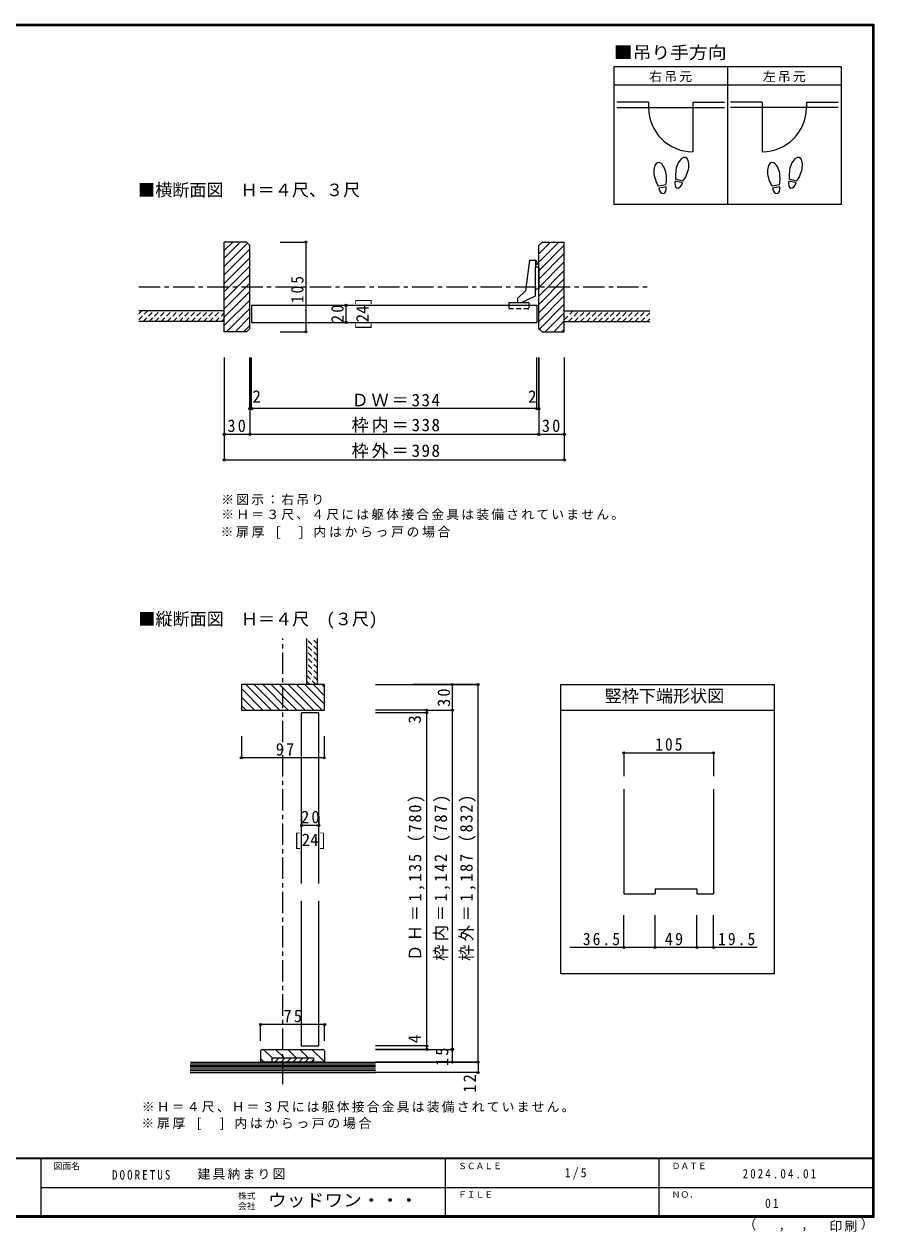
# Model space of a CAD drawing. Units: millimetres at full size, sheet at 1:5. Extents: x -973 to 977, y -718 to 696.
# Drawn here: x -18 to 977, y -718 to 696 of the extents above; entities that cross this region are included whole.
import ezdxf
from ezdxf.enums import TextEntityAlignment as Align

# ---------------------------------------------------------------- set-up
doc = ezdxf.new("R2010")
doc.units = ezdxf.units.MM
doc.header["$LTSCALE"] = 5
doc.header["$PDMODE"] = 32
doc.header["$PDSIZE"] = 2.5
doc.linetypes.add('CHAIN1', pattern=[8, 5, -1, 1, -1])
doc.linetypes.add('DASHED1', pattern=[1.8, 1.2, -0.6])
for name, color, linetype in [('0-0_補助線', 3, 'Continuous'), ('0-1_通り芯', 4, 'CHAIN1'), ('0-3_仕上げ', 2, 'Continuous'), ('0-4_枠', 3, 'Continuous'), ('0-6_扉', 6, 'Continuous'), ('0-7_金物', 7, 'Continuous'), ('0-8_戸当り', 3, 'Continuous'), ('0-A_文字', 7, 'Continuous'), ('0-B_寸法', 7, 'Continuous'), ('0-C_ハッチ', 4, 'DASHED1'), ('F-0_補助線', 7, 'Continuous'), ('F-1_枠', 6, 'Continuous'), ('F-A_文字', 7, 'Continuous')]:
    doc.layers.add(name, color=color, linetype=linetype)
doc.styles.add('ＭＳ ゴシック', font='')
doc.styles.get('ＭＳ ゴシック').set_extended_font_data('MS Gothic')

msp = doc.modelspace()

# ---------------------------------------------------------------- linework, layer by layer
at = {"layer": '0-0_補助線'}
for p, q in [((258.869, -506.214), (258.869, -519.214)), ((260.869, -504.214), (331.869, -504.214)), ((262.327, -504.214), (272.327, -514.214)), ((276.469, -504.214), (286.469, -514.214)), ((290.611, -504.214), (300.611, -514.214)), ((304.753, -504.214), (314.753, -514.214)), ((318.896, -504.214), (333.896, -519.214)), ((333.869, -506.214), (333.869, -519.214)), ((258.869, -514.898), (263.185, -519.214))]:
    msp.add_line(p, q, dxfattribs=at)
at = {"layer": '0-0_補助線', "color": 7}
for p, q in [((271.869, -514.214), (271.869, -519.214)), ((273.363, -514.214), (271.869, -515.708)), ((280.434, -514.214), (275.434, -519.214)), ((287.505, -514.214), (282.505, -519.214)), ((294.576, -514.214), (289.576, -519.214)), ((301.647, -514.214), (296.647, -519.214)), ((308.718, -514.214), (303.718, -519.214)), ((315.79, -514.214), (310.79, -519.214)), ((320.869, -516.205), (317.861, -519.214))]:
    msp.add_line(p, q, dxfattribs=at)
msp.add_lwpolyline([(271.869, -514.214), (320.869, -514.214), (320.869, -519.214)], dxfattribs=at)
at = {"layer": '0-0_補助線'}
for centre, start, end in [((260.869, -506.214), 90, 180), ((331.869, -506.214), 0, 90)]:
    msp.add_arc(centre, 2, start, end, dxfattribs=at)
at = {"layer": '0-1_通り芯'}
for p, q in [((116.369, 388.25), (714.369, 388.25)), ((284.869, -544.796), (284.869, -23.214))]:
    msp.add_line(p, q, dxfattribs=at)
at = {"layer": '0-3_仕上げ'}
for p, q in [((216.369, 360.25), (116.369, 360.25)), ((614.369, 360.25), (714.369, 360.25)), ((216.369, 347.75), (116.369, 347.75)), ((614.369, 347.75), (714.369, 347.75)), ((312.869, -77.214), (312.869, -23.214)), ((325.369, -77.214), (325.369, -23.214)), ((176.89, -519.214), (393.369, -519.214)), ((176.369, -531.214), (393.369, -531.214))]:
    msp.add_line(p, q, dxfattribs=at)
at = {"layer": '0-3_仕上げ', "color": 7}
for p, q in [((176.369, -521.214), (393.369, -521.214)), ((176.369, -523.214), (393.369, -523.214)), ((393.369, -525.214), (176.369, -525.214)), ((393.369, -527.214), (176.369, -527.214)), ((393.369, -529.214), (176.369, -529.214))]:
    msp.add_line(p, q, dxfattribs=at)
at = {"layer": '0-4_枠'}
for p, q in [((242.369, 440.75), (216.369, 440.75)), ((216.369, 335.75), (216.369, 440.75)), ((242.369, 440.75), (246.369, 436.75)), ((588.369, 440.75), (584.369, 436.75)), ((588.369, 440.75), (614.369, 440.75)), ((614.369, 335.75), (614.369, 440.75)), ((246.369, 339.75), (246.369, 436.75)), ((584.369, 339.75), (584.369, 436.75)), ((246.369, 339.75), (242.369, 335.75)), ((242.369, 335.75), (216.369, 335.75)), ((333.369, -77.214), (236.369, -77.214)), ((333.369, -77.214), (333.369, -107.214)), ((610.369, -77.214), (860.369, -77.214)), ((610.369, -415.718), (610.369, -77.214)), ((860.369, -415.718), (860.369, -77.214)), ((610.369, -107.214), (860.369, -107.214)), ((684.054, -199.822), (684.054, -322.188)), ((789.054, -199.822), (789.054, -322.188)), ((684.054, -322.188), (720.554, -322.188)), ((720.554, -316.488), (720.554, -322.188)), ((720.554, -316.488), (769.554, -316.488)), ((769.554, -316.488), (769.554, -322.188)), ((769.554, -322.188), (789.054, -322.188)), ((860.369, -415.718), (610.369, -415.718)), ((333.869, -519.214), (258.869, -519.214))]:
    msp.add_line(p, q, dxfattribs=at)
at = {"layer": '0-4_枠', "color": 4}
for p, q in [((684.054, -157.202), (789.054, -157.202)), ((684.054, -157.202), (684.054, -184.335)), ((789.054, -157.202), (789.054, -184.335)), ((684.054, -385.038), (684.054, -347.279)), ((720.554, -385.038), (720.554, -347.279)), ((769.554, -385.038), (769.554, -347.279)), ((789.054, -385.038), (789.054, -347.279)), ((720.554, -385.038), (620.786, -385.038)), ((769.554, -385.038), (720.554, -385.038)), ((839.975, -385.038), (769.554, -385.038))]:
    msp.add_line(p, q, dxfattribs=at)
at = {"layer": '0-4_枠'}
for points in [[(584.369, 339.75), (588.369, 335.75), (614.369, 335.75)], [(236.369, -77.214), (236.369, -107.214), (333.369, -107.214)]]:
    msp.add_lwpolyline(points, dxfattribs=at)
at = {"layer": '0-4_枠', "color": 7}
for p in [(684.054, -157.202), (789.054, -157.202), (684.054, -385.038), (720.554, -385.038), (769.554, -385.038), (789.054, -385.038)]:
    msp.add_point(p, dxfattribs=at)
at = {"layer": '0-6_扉'}
for p, q in [((248.369, 366.75), (582.369, 366.75)), ((248.369, 366.75), (248.369, 346.75)), ((582.369, 366.75), (582.369, 346.75)), ((248.369, 346.75), (582.369, 346.75)), ((306.869, -310.214), (306.869, -110.214)), ((326.869, -110.214), (306.869, -110.214)), ((326.869, -310.214), (326.869, -110.214)), ((306.869, -500.214), (306.869, -330.214)), ((326.869, -500.214), (326.869, -330.214)), ((306.869, -500.214), (326.869, -500.214))]:
    msp.add_line(p, q, dxfattribs=at)
at = {"layer": '0-7_金物'}
for p, q in [((573.768, 419.492), (568.849, 383.501)), ((573.768, 419.492), (580.768, 419.541)), ((580.768, 419.541), (580.619, 411.491)), ((584.369, 411.491), (580.619, 411.491)), ((580.619, 385.591), (580.619, 411.491)), ((582.387, 417.853), (580.76, 419.073)), ((581.175, 414.822), (582.602, 415.06)), ((582.387, 417.853), (582.602, 415.06)), ((584.369, 411.491), (584.369, 385.591)), ((568.849, 383.501), (559.755, 374.812)), ((580.568, 377.734), (580.619, 386.041)), ((584.369, 385.591), (580.616, 385.591)), ((572.977, 369.75), (549.427, 369.75)), ((559.755, 374.812), (559.514, 369.75)), ((563.39, 369.75), (580.568, 377.734))]:
    msp.add_line(p, q, dxfattribs=at)
at = {"layer": '0-7_金物', "linetype": 'DASHED1'}
for p, q in [((549.427, 369.75), (549.427, 362.76)), ((572.977, 369.75), (572.977, 362.76)), ((572.977, 362.76), (549.427, 362.76))]:
    msp.add_line(p, q, dxfattribs=at)
at = {"layer": '0-7_金物'}
msp.add_lwpolyline([(581.175, 414.822), (581.175, 416.034), (580.708, 416.268)], dxfattribs=at)
at = {"layer": '0-8_戸当り', "color": 2}
for p, q in [((712.938, 604.53), (675.838, 604.53)), ((675.838, 598.23), (801.838, 598.23)), ((712.938, 604.53), (712.938, 598.23)), ((764.738, 604.53), (801.838, 604.53)), ((764.738, 604.53), (764.738, 546.43)), ((845.938, 604.53), (808.838, 604.53)), ((934.838, 598.23), (808.838, 598.23)), ((845.938, 604.53), (845.938, 546.43)), ((897.738, 604.53), (934.838, 604.53)), ((897.738, 604.53), (897.738, 598.23))]:
    msp.add_line(p, q, dxfattribs=at)
at = {"layer": '0-8_戸当り'}
for p, q in [((752.623, 509.928), (744.142, 512.201)), ((753.166, 511.957), (744.686, 514.229)), ((885.623, 509.928), (877.142, 512.201)), ((886.166, 511.957), (877.686, 514.229)), ((733.155, 507.6), (724.509, 506.076)), ((733.52, 505.532), (724.874, 504.008)), ((866.155, 507.6), (857.509, 506.076)), ((866.52, 505.532), (857.874, 504.008))]:
    msp.add_line(p, q, dxfattribs=at)
at = {"layer": '0-8_戸当り', "color": 2}
for centre, start, end in [((764.738, 598.23), 180, 270), ((845.938, 598.23), 270, 0)]:
    msp.add_arc(centre, 51.8, start, end, dxfattribs=at)
at = {"layer": '0-8_戸当り'}
for centre, major_axis, ratio, start_param, end_param in [((752.412, 526.101), (3.644, 13.601), 0.5, 4.34059143, 8.22577918), ((885.412, 526.101), (3.644, 13.601), 0.5, 4.34059143, 8.22577918), ((726.494, 520.1), (-2.445, 13.867), 0.5, 4.34059143, 8.22577918), ((859.494, 520.1), (-2.445, 13.867), 0.5, 4.34059143, 8.22577918), ((726.564, 519.703), (-2.963, 16.802), 0.4, 1.85063327, 2.44287679), ((726.564, 519.703), (-2.963, 16.802), 0.4, 3.84030852, 4.43255203), ((748.383, 511.065), (1.894, 7.067), 0.6, 1.57079633, 4.71238898), ((752.307, 525.712), (4.416, 16.48), 0.4, 1.85063327, 2.44287679), ((752.307, 525.712), (4.416, 16.48), 0.4, 3.84030852, 4.43255203), ((859.564, 519.703), (-2.963, 16.802), 0.4, 1.85063327, 2.44287679), ((859.564, 519.703), (-2.963, 16.802), 0.4, 3.84030852, 4.43255203), ((881.383, 511.065), (1.894, 7.067), 0.6, 1.57079633, 4.71238898), ((885.307, 525.712), (4.416, 16.48), 0.4, 1.85063327, 2.44287679), ((885.307, 525.712), (4.416, 16.48), 0.4, 3.84030852, 4.43255203), ((729.197, 504.77), (-1.27, 7.205), 0.6, 1.57079633, 4.71238898), ((862.197, 504.77), (-1.27, 7.205), 0.6, 1.57079633, 4.71238898)]:
    msp.add_ellipse(centre, major_axis=major_axis, ratio=ratio, start_param=start_param, end_param=end_param, dxfattribs=at)
at = {"layer": '0-A_文字', "color": 3}
for p, q in [((672.338, 645.889), (672.338, 484.889)), ((938.338, 645.889), (672.338, 645.889)), ((805.338, 645.889), (805.338, 484.889)), ((672.338, 624.889), (938.338, 624.889))]:
    msp.add_line(p, q, dxfattribs=at)
msp.add_lwpolyline([(938.338, 645.889), (938.338, 484.889), (672.338, 484.889)], dxfattribs=at)
at = {"layer": '0-B_寸法', "color": 4}
for p, q in [((346.904, 366.75), (358.798, 366.75)), ((358.798, 366.75), (358.798, 346.75)), ((346.904, 346.75), (358.798, 346.75)), ((281.803, 335.75), (311.803, 335.75)), ((216.369, 305.75), (216.369, 185.75)), ((246.369, 245.75), (246.369, 305.75)), ((246.369, 305.75), (246.369, 215.75)), ((248.369, 245.75), (248.369, 305.75)), ((582.369, 245.75), (582.369, 305.75)), ((584.369, 245.75), (584.369, 305.75)), ((584.369, 305.75), (584.369, 215.75)), ((614.369, 305.75), (614.369, 185.75)), ((584.369, 245.75), (246.369, 245.75)), ((216.369, 215.75), (614.369, 215.75)), ((216.369, 185.75), (614.369, 185.75)), ((393.369, -77.214), (513.369, -77.214)), ((513.369, -77.213), (437.369, -77.213)), ((483.369, -519.214), (483.369, -77.214)), ((513.369, -519.214), (513.369, -77.214)), ((453.369, -107.214), (393.369, -107.214)), ((453.369, -110.214), (393.369, -110.214)), ((453.369, -107.214), (483.369, -107.214)), ((453.369, -107.214), (453.369, -110.214)), ((453.369, -500.214), (453.369, -110.214)), ((236.369, -137.674), (236.369, -163.045)), ((333.369, -137.674), (333.369, -163.045)), ((333.369, -163.045), (236.369, -163.045)), ((306.869, -231.298), (306.869, -242.214)), ((326.869, -231.298), (326.869, -242.214)), ((326.869, -242.214), (306.869, -242.214)), ((258.87, -494.296), (258.87, -475.159)), ((333.869, -475.159), (258.87, -475.159)), ((333.869, -494.296), (333.869, -475.159)), ((453.369, -500.214), (393.369, -500.214)), ((393.369, -504.214), (483.369, -504.214)), ((453.369, -504.214), (393.369, -504.214)), ((453.369, -504.214), (453.369, -500.214)), ((393.369, -519.214), (483.369, -519.214)), ((513.369, -519.214), (393.369, -519.214)), ((453.369, -519.214), (513.369, -519.214)), ((513.369, -519.214), (513.369, -531.214)), ((513.369, -531.214), (393.369, -531.214))]:
    msp.add_line(p, q, dxfattribs=at)
msp.add_lwpolyline([(281.803, 440.75), (311.803, 440.75), (311.803, 335.75)], dxfattribs=at)
at = {"layer": '0-B_寸法'}
for p in [(311.803, 440.75), (358.798, 366.75), (358.798, 346.75), (311.803, 335.75), (246.369, 245.75), (248.369, 245.75), (582.369, 245.75), (584.369, 245.75), (216.369, 215.75), (246.369, 215.75), (584.369, 215.75), (614.369, 215.75), (216.369, 185.75), (614.369, 185.75), (483.369, -77.214), (513.369, -77.213), (513.369, -77.214), (453.369, -107.214), (453.369, -110.214), (483.369, -107.214), (236.369, -163.045), (333.369, -163.045), (306.869, -242.214), (326.869, -242.214), (258.87, -475.159), (333.869, -475.159), (453.369, -500.214), (453.369, -504.214), (483.369, -504.214), (483.369, -504.214), (483.369, -519.214), (483.369, -519.214), (513.369, -519.214), (513.369, -531.214)]:
    msp.add_point(p, dxfattribs=at)
at = {"layer": '0-C_ハッチ', "linetype": 'Continuous'}
for p, q in [((216.369, 422.1), (235.019, 440.75)), ((216.369, 430.838), (226.281, 440.75)), ((216.369, 412.201), (243.644, 439.475)), ((584.369, 427.024), (598.095, 440.75)), ((584.369, 417.124), (607.995, 440.75)), ((216.369, 402.301), (246.369, 432.301)), ((584.369, 407.225), (614.369, 437.225)), ((584.369, 397.325), (614.369, 427.325)), ((216.369, 392.402), (246.369, 422.402)), ((216.369, 382.502), (246.369, 412.502)), ((584.369, 387.426), (614.369, 417.426)), ((216.369, 372.603), (246.369, 402.603)), ((584.369, 377.526), (614.369, 407.526)), ((584.369, 367.627), (614.369, 397.627)), ((216.369, 362.703), (246.369, 392.703)), ((216.369, 352.804), (246.369, 382.804)), ((584.369, 357.727), (614.369, 387.727)), ((216.369, 342.904), (246.369, 372.904)), ((584.369, 347.828), (614.369, 377.828)), ((584.369, 337.928), (614.369, 367.928)), ((219.114, 335.75), (246.369, 363.005)), ((592.09, 335.75), (614.369, 358.029)), ((229.014, 335.75), (246.369, 353.105)), ((238.913, 335.75), (246.369, 343.206)), ((601.99, 335.75), (614.369, 348.129)), ((611.889, 335.75), (614.369, 338.23)), ((261.641, -107.214), (236.369, -81.942)), ((271.541, -107.214), (241.541, -77.214)), ((281.44, -107.214), (251.44, -77.214)), ((291.34, -107.214), (261.34, -77.214)), ((301.239, -107.214), (271.239, -77.214)), ((311.139, -107.214), (281.139, -77.214)), ((321.038, -107.214), (291.038, -77.214)), ((330.938, -107.214), (300.938, -77.214)), ((333.369, -99.746), (310.837, -77.214)), ((333.369, -89.846), (320.737, -77.214)), ((333.369, -79.947), (330.636, -77.214)), ((251.742, -107.214), (236.369, -91.841)), ((241.842, -107.214), (236.369, -101.741))]:
    msp.add_line(p, q, dxfattribs=at)
at = {"layer": '0-C_ハッチ'}
for p, q in [((116.369, 356.898), (119.722, 360.25)), ((116.369, 349.827), (126.793, 360.25)), ((121.364, 347.75), (133.864, 360.25)), ((128.435, 347.75), (140.935, 360.25)), ((135.506, 347.75), (148.006, 360.25)), ((142.577, 347.75), (155.077, 360.25)), ((149.648, 347.75), (162.148, 360.25)), ((156.719, 347.75), (169.219, 360.25)), ((163.79, 347.75), (176.29, 360.25)), ((170.861, 347.75), (183.361, 360.25)), ((177.932, 347.75), (190.432, 360.25)), ((185.003, 347.75), (197.503, 360.25)), ((192.074, 347.75), (204.574, 360.25)), ((199.145, 347.75), (211.645, 360.25)), ((206.216, 347.75), (216.369, 357.903)), ((614.369, 349.824), (624.796, 360.25)), ((619.366, 347.75), (631.867, 360.25)), ((626.438, 347.75), (638.938, 360.25)), ((633.509, 347.75), (646.009, 360.25)), ((640.58, 347.75), (653.08, 360.25)), ((647.651, 347.75), (660.151, 360.25)), ((654.722, 347.75), (667.222, 360.25)), ((661.793, 347.75), (674.293, 360.25)), ((668.864, 347.75), (681.364, 360.25)), ((675.935, 347.75), (688.435, 360.25)), ((683.006, 347.75), (695.506, 360.25)), ((690.077, 347.75), (702.577, 360.25)), ((697.148, 347.75), (709.648, 360.25)), ((704.219, 347.75), (714.369, 357.9)), ((213.287, 347.75), (216.369, 350.832)), ((711.29, 347.75), (714.369, 350.829)), ((325.369, -36.554), (312.869, -24.054)), ((325.369, -29.483), (319.1, -23.214)), ((325.369, -43.625), (312.869, -31.125)), ((325.369, -50.696), (312.869, -38.196)), ((325.369, -57.767), (312.869, -45.267)), ((325.369, -64.838), (312.869, -52.338)), ((325.369, -71.909), (312.869, -59.409)), ((323.603, -77.214), (312.869, -66.48)), ((316.532, -77.214), (312.869, -73.551))]:
    msp.add_line(p, q, dxfattribs=at)
at = {"layer": 'F-1_枠'}
for p, q in [((-973.347, 695.833), (976.653, 695.833)), ((-973.347, 695), (976.653, 695)), ((-973.347, 694.167), (976.653, 694.167)), ((974.986, 695.833), (974.986, -700.833)), ((975.82, 695.833), (975.82, -700.833)), ((976.653, 695.833), (976.653, -700.833)), ((976.653, -631.667), (-973.347, -631.667)), ((976.653, -632.5), (-973.347, -632.5)), ((1.653, -632.5), (1.653, -699.167)), ((474.986, -632.5), (474.986, -699.167)), ((724.986, -632.5), (724.986, -699.167)), ((1.653, -665.833), (974.986, -665.834)), ((976.653, -699.167), (-973.347, -699.167)), ((976.653, -700), (-973.347, -700)), ((976.653, -700.833), (-973.347, -700.833))]:
    msp.add_line(p, q, dxfattribs=at)

# ---------------------------------------------------------------- texts
at = {"layer": '0-4_枠', "color": 7, "style": 'ＭＳ ゴシック'}
msp.add_text('竪枠下端形状図', height=14.66, dxfattribs=at).set_placement((661.619, -102.214), align=Align.BOTTOM_LEFT)
at = {"layer": '0-4_枠', "color": 7, "char_height": 14.66, "attachment_point": 7, "style": 'ＭＳ ゴシック'}
for s, insert in [('\\T1.27;\\W0.9;105', (720.864, -154.702)), ('\\T1.28;\\W0.9;36.5', (636.117, -382.538)), ('\\T1.27;\\W0.95;49', (731.929, -382.538)), ('\\T1.28;\\W0.9;19.5', (794.375, -382.538))]:
    msp.add_mtext(s, dxfattribs=dict(at, insert=insert))
at = {"layer": '0-A_文字', "style": 'ＭＳ ゴシック', "width": 1.1}
msp.add_text('■吊り手方向', height=14.66, dxfattribs=at).set_placement((672.338, 650.889), align=Align.BOTTOM_LEFT)
at = {"layer": '0-A_文字', "style": 'ＭＳ ゴシック'}
for s, p in [('■横断面図\u3000Ｈ＝４尺、３尺', (115.528, 490.073)), ('■縦断面図\u3000Ｈ＝４尺\u3000(３尺)', (115.833, -12.127)), ('[24]', (296.869, -270.633))]:
    msp.add_text(s, height=14.66, dxfattribs=at).set_placement(p, align=Align.BOTTOM_LEFT)
msp.add_text('[24]', height=14.66, rotation=90, dxfattribs=at).set_placement((389.796, 336.75), align=Align.BOTTOM_LEFT)
at = {"layer": '0-A_文字', "char_height": 11, "attachment_point": 7, "style": 'ＭＳ ゴシック'}
for s, insert in [('\\T1.17;右吊元', (713.838, 627.889)), ('\\T1.17;左吊元', (846.838, 627.889)), ('\\T1.17;※図示：右吊り', (212.878, 132.735)), ('\\T1.17;※Ｈ＝３尺、４尺には躯体接合金具は装備されていません。', (212.878, 115.235)), ('\\T1.21;※扉厚\\~[\\~\\~]\\~内はからっ戸の場合', (212.067, 93.571)), ('\\T1.21;※扉厚\\~[\\~\\~]\\~内はからっ戸の場合', (119.405, -598.677))]:
    msp.add_mtext(s, dxfattribs=dict(at, insert=insert))
at = {"layer": '0-B_寸法', "style": 'ＭＳ ゴシック'}
for p in [(249.231, 248.25), (571.928, 248.25)]:
    msp.add_text('2', height=14.66, dxfattribs=at).set_placement(p, align=Align.BOTTOM_LEFT)
for s, p in [('3', (450.869, -123.016)), ('4', (450.869, -497.045))]:
    msp.add_text(s, height=14.66, rotation=90, dxfattribs=at).set_placement(p, align=Align.BOTTOM_LEFT)
at = {"layer": '0-B_寸法', "char_height": 14.66, "attachment_point": 7, "rotation": 90, "style": 'ＭＳ ゴシック'}
for s, insert in [('\\T1.27;\\W0.9;105', (309.303, 369.25)), ('\\T1.27;\\W0.95;20', (356.298, 346)), ('\\T1.27;\\W0.95;30', (480.869, -103.3)), ('\\T1.22;\\W0.95;ＤＨ＝1,135\\~(780)', (450.869, -400.714)), ('\\T1.22;\\W0.95;枠内＝1,142\\~(787)', (480.869, -400.714)), ('\\T1.22;\\W0.95;枠外＝1,187\\~(832)', (510.869, -400.714)), ('\\T1.27;\\W0.95;15', (478.723, -523.72)), ('\\T1.27;\\W0.95;12', (510.869, -554.898))]:
    msp.add_mtext(s, dxfattribs=dict(at, insert=insert))
at = {"layer": '0-B_寸法', "attachment_point": 7, "style": 'ＭＳ ゴシック'}
for s, insert, char_height in [('\\T1.17;ＤＷ＝334', (365.369, 248.25), 14.66), ('\\T1.27;\\W0.95;30', (220.119, 218.25), 14.66), ('\\T1.17;枠内＝338', (365.369, 217.75), 14.66), ('\\T1.27;\\W0.95;30', (588.119, 218.25), 14.66), ('\\T1.17;枠外＝398', (365.369, 187.75), 14.66), ('\\T1.27;\\W0.95;97', (276.744, -160.545), 14.66), ('\\T1.27;\\W0.95;20', (306.369, -239.714), 14.66), ('\\T1.27;\\W0.95;75', (285.745, -472.659), 14.66), ('\\T1.17;※Ｈ＝４尺、Ｈ＝３尺には躯体接合金具は装備されていません。', (119.791, -578.198), 11)]:
    msp.add_mtext(s, dxfattribs=dict(at, insert=insert, char_height=char_height))
at = {"layer": 'F-0_補助線', "char_height": 11, "attachment_point": 7, "style": 'ＭＳ ゴシック'}
for s, insert in [('\\T1.39;\\W0.85;DOORETUS', (84.986, -656.798)), ('\\T1.17;建具納まり図', (185.035, -656.798))]:
    msp.add_mtext(s, dxfattribs=dict(at, insert=insert))
at = {"layer": 'F-A_文字', "style": 'ＭＳ ゴシック'}
for s, height, p in [('図面名', 7.331, (16.653, -646.667)), ('ＳＣＡＬＥ', 7.331, (489.986, -646.667)), ('ＤＡＴＥ', 7.331, (739.986, -646.667)), ('株式', 7.331, (232.486, -681.5)), ('ＦＩＬＥ', 7.331, (489.986, -680)), ('ＮＯ．', 7.331, (739.986, -680.001)), ('会社', 7.331, (232.486, -693.5)), ('（', 11, (823.992, -718.052)), ('）', 11, (961.387, -717.355)), (',', 11, (865.199, -718.052)), (',', 11, (891.686, -717.588))]:
    msp.add_text(s, height=height, dxfattribs=at).set_placement(p, align=Align.BOTTOM_LEFT)
at = {"layer": 'F-A_文字', "style": 'ＭＳ ゴシック', "width": 1.1}
msp.add_text('ウッドワン・・・', height=14.66, dxfattribs=at).set_placement((267.486, -692.5), align=Align.BOTTOM_LEFT)
at = {"layer": 'F-A_文字', "char_height": 11, "attachment_point": 7, "style": 'ＭＳ ゴシック'}
for s, insert in [('\\T1.38;\\W0.9;1/5', (614.986, -656.667)), ('\\T1.39;\\W0.85;2024.04.01', (823.111, -655.417)), ('\\T1.36;\\W0.9;01', (849.361, -690.001)), ('\\T1.17;印刷', (924.678, -717.82))]:
    msp.add_mtext(s, dxfattribs=dict(at, insert=insert))

doc.saveas('drawing.dxf')
